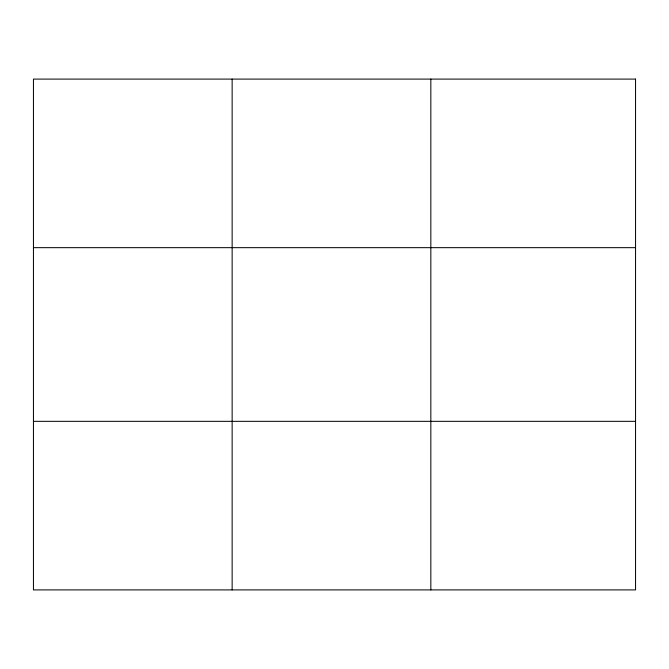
<?xml version="1.0" encoding="UTF-8"?>
<svg xmlns="http://www.w3.org/2000/svg" width="669" height="669" viewBox="0 0 669 669"><rect width="100%" height="100%" fill="white"/><g stroke="black" fill="none" stroke-linecap="round" stroke-linejoin="round"><path stroke-width="1" d="M232.143 79.093L232.143 589.907M430.836 79.093L430.836 589.907M33.45 247.664L635.55 247.664M33.45 421.336L635.55 421.336M635.55 79.093L635.55 589.907L33.45 589.907L33.45 79.093L635.55 79.093"/></g></svg>
